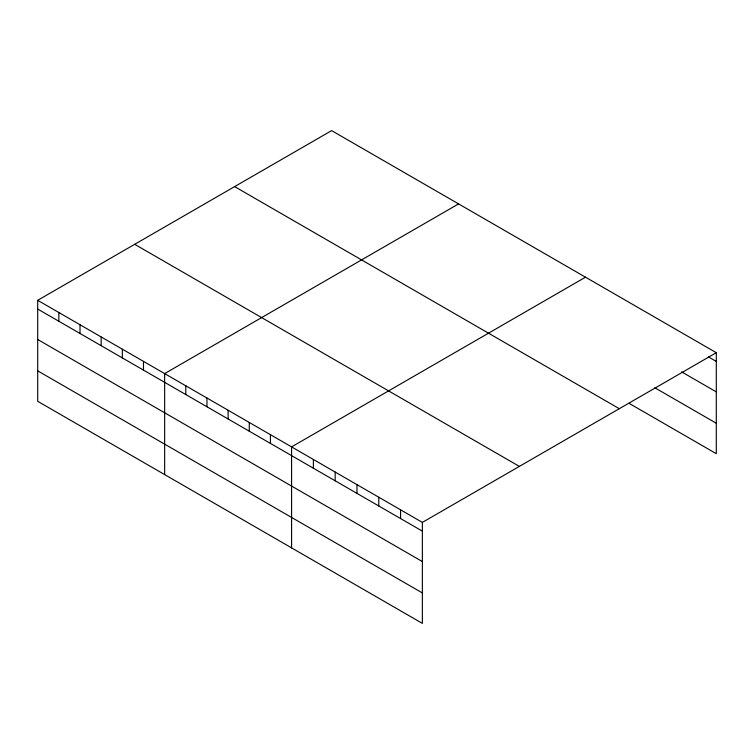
<?xml version="1.0" encoding="UTF-8"?>
<svg xmlns="http://www.w3.org/2000/svg" width="754" height="754" viewBox="0 0 754 754"><rect width="100%" height="100%" fill="white"/><g stroke="black" fill="none" stroke-linecap="round" stroke-linejoin="round"><path stroke-width="1.13" d="M37.7 300.309L422.372 522.399L422.372 623.388L37.7 401.298L37.7 300.309L331.628 130.612L716.3 352.702L716.3 453.691L629.109 403.352M458.573 203.9L164.645 373.598L164.645 474.586M585.509 277.189L291.581 446.886L291.581 547.875M422.372 522.399L716.3 352.702M708.374 356.859L716.3 361.439M681.625 371.863L716.3 391.882M654.868 387.782L716.3 423.248M234.635 186.615L619.307 408.706M134.693 244.305L519.365 466.396M37.7 309.046L422.372 531.136M37.7 339.488L422.372 561.579M37.7 370.855L422.372 592.946M400.572 509.817L400.572 518.554M378.772 497.225L378.772 505.962M356.981 484.643L356.981 493.38M335.181 472.061L335.181 480.798M313.381 459.469L313.381 468.215M270.432 434.672L270.432 443.409M249.272 422.457L249.272 431.194M228.113 410.242L228.113 418.979M206.954 398.027L206.954 406.764M185.795 385.812L185.795 394.549M143.486 361.383L143.486 370.12M122.327 349.168L122.327 357.905M101.168 336.953L101.168 345.69M80.018 324.738L80.018 333.475M58.859 312.524L58.859 321.261"/></g></svg>
